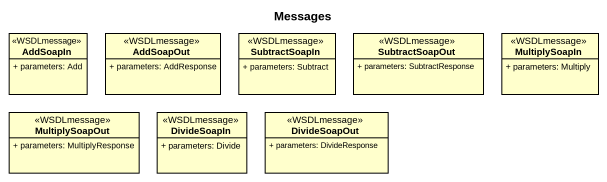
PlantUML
@startuml
title Messages
hide circle
hide empty members
skinparam classAttributeIconSize 0
class AddSoapIn <<WSDLmessage>> {
  + parameters: Add
}
class AddSoapOut <<WSDLmessage>> {
  + parameters: AddResponse
}
class SubtractSoapIn <<WSDLmessage>> {
  + parameters: Subtract
}
class SubtractSoapOut <<WSDLmessage>> {
  + parameters: SubtractResponse
}
class MultiplySoapIn <<WSDLmessage>> {
  + parameters: Multiply
}
class MultiplySoapOut <<WSDLmessage>> {
  + parameters: MultiplyResponse
}
class DivideSoapIn <<WSDLmessage>> {
  + parameters: Divide
}
class DivideSoapOut <<WSDLmessage>> {
  + parameters: DivideResponse
}
@enduml
